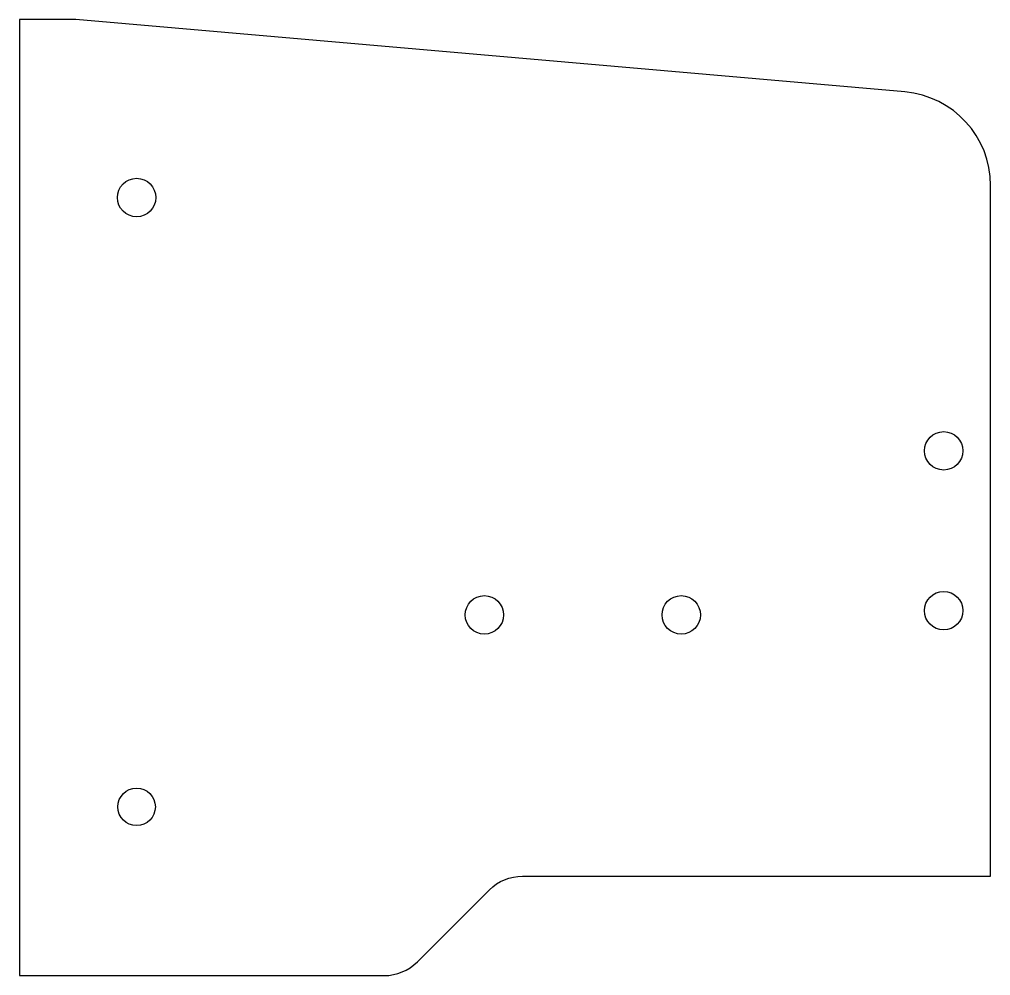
# Model space of a CAD drawing. Header units: millimetres. Extents: x -53 to 51, y -30 to 72.
import ezdxf

# ---------------------------------------------------------------- set-up
doc = ezdxf.new("R2010")
doc.units = ezdxf.units.MM
doc.layers.get('0').update_dxf_attribs({"linetype": 'CONTINUOUS'})

msp = doc.modelspace()

# ---------------------------------------------------------------- linework, layer by layer
msp.add_lwpolyline([(-52.6, -30.48), (-13.68, -30.48, 0.198912), (-10.15, -29.01), (-2.46, -21.33, -0.198912), (1.07, -19.87), (51, -19.87), (51, 53.82, 0.388879), (41.87, 63.78), (-46.6, 71.52), (-52.6, 71.52)], format="xyb", close=True)
for centre, radius in [((-40.1, 52.52), 2.05), ((46, 25.5), 2.05), ((46, 8.45), 2.05), ((-3, 8), 2.05), ((18, 8), 2.05), ((-40.1, -12.48), 2)]:
    msp.add_circle(centre, radius)

doc.saveas('drawing.dxf')
